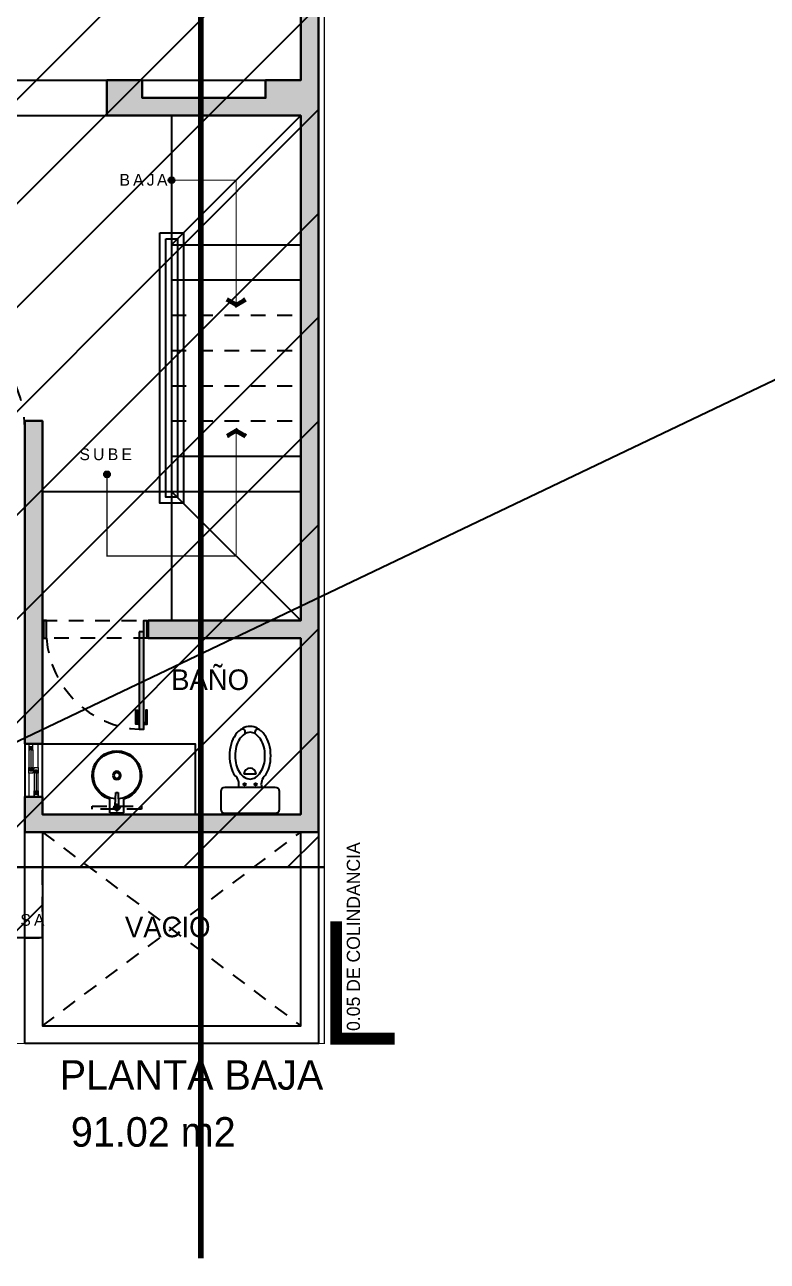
# Model space of a CAD drawing. Header units: metres. Extents: x -58 to 722, y -1100 to 345.
# Drawn here: x 5.45 to 11.77, y -1.85 to 8.67 of the extents above; entities that cross this region are included whole.
import ezdxf

# ---------------------------------------------------------------- set-up
doc = ezdxf.new("R2010")
doc.units = ezdxf.units.M
doc.header["$MEASUREMENT"] = 0
for name, pattern in [('CENTER2', [1.125, 0.75, -0.125, 0.125, -0.125]), ('HIDDEN2', [0.1875, 0.125, -0.0625]), ('RAYAS', [0.282222, 0.141111, -0.141111])]:
    doc.linetypes.add(name, pattern=pattern)
doc.layers.get('0').update_dxf_attribs({"color": 255})
for name, color, linetype in [('A-PROYECCIONES', 191, 'HIDDEN2'), ('FSR_ARQ_001TERRENO', 8, 'Continuous'), ('FSR_ARQ_003RELLENODEMUROS', 251, 'Continuous'), ('FSR_ARQ_007PROYECCIONES', 200, 'HIDDEN2'), ('FSR_ARQ_008MOBILIARIO', 115, 'Continuous'), ('FSR_ARQ_009ESCALERA', 40, 'Continuous'), ('FSR_ARQ_010MUROBAJO', 33, 'Continuous'), ('FSR_ARQ_011MOBILIARIOSANI', 124, 'Continuous'), ('FSR_ARQ_012PUERTAS', 233, 'Continuous'), ('FSR_ARQ_014TEXTOS', 142, 'Continuous'), ('FSR_ARQ_019INDICADORES', 65, 'Continuous'), ('FSR_ARQ_022AREAS', 110, 'Continuous'), ('FSR_ARQ_024LINEACORTE', 10, 'Continuous'), ('FSR_ARQ_025RESTRI', 140, 'Continuous'), ('MOBILIARIO', 125, 'Continuous')]:
    doc.layers.add(name, color=color, linetype=linetype)
for name, color, linetype, lineweight in [('FSR_ARQ_002MURO', 150, 'Continuous', 30), ('FSR_ARQ_013VENTANAS', 4, 'Continuous', 5), ('MURO', 150, 'Continuous', 30)]:
    doc.layers.add(name, color=color, linetype=linetype, lineweight=lineweight)
doc.styles.add('ESPACIOS', font='GOTHIC.TTF')
pattern_1 = [(0, (105.23357, 54.145081), (0.0078125, 0.015625), [0, -0.015625])]

# ---------------------------------------------------------------- blocks, each defined once
blk = doc.blocks.new('OVAMONO')
for p, q in [((-0.06, -0.02), (0.06, -0.02)), ((-0.06, -0.02), (-0.06, -0.136)), ((-0.021, -0.059), (-0.03, -0.059)), ((-0.014, -0.08), (-0.01, -0.191)), ((-0.004, -0.041), (-0.004, -0.033)), ((-0.004, -0.093), (-0.004, -0.084)), ((0.004, -0.041), (0.004, -0.033)), ((0.004, -0.093), (0.004, -0.084)), ((0.01, -0.191), (0.014, -0.08)), ((0.03, -0.059), (0.021, -0.059)), ((0.03, -0.067), (0.021, -0.067)), ((0.06, -0.02), (0.06, -0.136)), ((-0.01, -0.191), (0.01, -0.191))]:
    blk.add_line(p, q)
at = {"linetype": 'HIDDEN2'}
blk.add_lwpolyline([(0.21, -0.05), (-0.21, -0.05), (-0.21, -0.076), (0.21, -0.076)], close=True, dxfattribs=at)
blk.add_lwpolyline([(-0.021, -0.067), (-0.03, -0.067)])
for centre, radius in [((0, -0.063), 0.00413), ((0, -0.337), 0.035), ((0, -0.337), 0.025)]:
    blk.add_circle(centre, radius)
for centre, radius, start, end in [((-0.036, -0.063), 0.00723, 328.4667, 31.5333), ((0, -0.063), 0.0227, 99.5941, 170.4059), ((0, -0.063), 0.0227, 189.5941, 260.4059), ((-0.021, -0.041), 0.0176, 270, 0), ((-0.021, -0.084), 0.0176, 0, 90), ((0, -0.027), 0.00723, 238.4667, 301.5333), ((0, -0.099), 0.00723, 58.4667, 121.5333), ((0, -0.063), 0.0227, 9.5941, 80.4059), ((0.021, -0.041), 0.0176, 180, 270), ((0, -0.063), 0.0227, 279.5941, 350.4059), ((0.021, -0.084), 0.0176, 90, 180), ((0.036, -0.063), 0.00723, 148.4667, 211.5333), ((0, -0.337), 0.21, 106.6032, 73.4001), ((0, -0.337), 0.2, 93.4675, 86.5338)]:
    blk.add_arc(centre, radius, start, end)
blk = doc.blocks.new('*U23')
for p, q in [((0, 0.04), (0.2, 0.04)), ((0.05, 0.04), (0, 0.04)), ((0.2, 0.005), (0, 0.005)), ((0, 0.005), (0.05, 0.005)), ((0.022, 0.014), (0.022, 0.03)), ((0.022, 0.03), (0.05, 0.03)), ((0.05, 0.014), (0.022, 0.014)), ((0.05, 0.03), (0.05, 0.04)), ((0.05, 0.005), (0.05, 0.014)), ((0.4, -0.015), (0.4, -0.005)), ((0.4, -0.005), (0.45, -0.005)), ((0.428, -0.015), (0.4, -0.015)), ((0.4, -0.031), (0.428, -0.031)), ((0.4, -0.04), (0.4, -0.031)), ((0.45, -0.04), (0.4, -0.04)), ((0.428, -0.031), (0.428, -0.015))]:
    blk.add_line(p, q)
for points in [[(0.2, -0.04), (0, -0.04), (0, 0.04)], [(0.25, 0.04), (0.45, 0.04), (0.45, -0.04)], [(0.4, -0.005), (0.25, -0.005)], [(0.4, -0.04), (0.25, -0.04)]]:
    blk.add_lwpolyline(points)
at = {"color": 252, "const_width": 0.01}
for points in [[(0.025, 0.023), (0.225, 0.023)], [(0.225, -0.022), (0.425, -0.022)]]:
    blk.add_lwpolyline(points, dxfattribs=at)
for points in [[(0.228, 0.014), (0.2, 0.014), (0.2, 0.005), (0.25, 0.005), (0.25, 0.04), (0.2, 0.04), (0.2, 0.03), (0.228, 0.03)], [(0.222, -0.015), (0.25, -0.015), (0.25, -0.005), (0.2, -0.005), (0.2, -0.04), (0.25, -0.04), (0.25, -0.031), (0.222, -0.031)]]:
    blk.add_lwpolyline(points, close=True)
blk = doc.blocks.new('ARP-PUERTA 0.90')
h = blk.add_hatch(color=256)
h.dxf.hatch_style = 1
h.paths.add_polyline_path([(0.075, 0.02), (0.075, 0.85), (0.035, 0.85), (0.035, 0.02)])
h.paths.add_polyline_path([(0.01, 0.075), (0.035, 0.075), (0.035, -0.075), (0.01, -0.075)])
h.paths.add_polyline_path([(0.89, 0.075), (0.865, 0.075), (0.865, -0.075), (0.89, -0.075)])
for points in [[(0.075, 0.02), (0.075, 0.85), (0.035, 0.85), (0.035, 0.02)], [(0.01, 0.075), (0.035, 0.075), (0.035, -0.075), (0.01, -0.075)], [(0.89, 0.075), (0.865, 0.075), (0.865, -0.075), (0.89, -0.075)]]:
    blk.add_lwpolyline(points, close=True)
for points in [[(0.033, 0.806), (0.008, 0.806), (0.008, 0.686), (0.02, 0.686), (0.02, 0.794), (0.033, 0.794)], [(0.035, 0.789), (0.033, 0.789), (0.033, 0.811), (0.035, 0.811)], [(0.075, 0.789), (0.078, 0.789), (0.078, 0.811), (0.075, 0.811)], [(0.078, 0.806), (0.103, 0.806), (0.103, 0.686), (0.09, 0.686), (0.09, 0.794), (0.078, 0.794)], [(0.01, 0.065), (0, 0.065), (0, -0.065), (0.01, -0.065)], [(0.89, 0.065), (0.9, 0.065), (0.9, -0.065), (0.89, -0.065)]]:
    blk.add_lwpolyline(points)
at = {"layer": 'A-PROYECCIONES'}
blk.add_lwpolyline([(0, 0.075), (0.9, 0.075), (0.9, -0.075), (0, -0.075)], close=True, dxfattribs=at)
blk.add_arc((0.031, 0.015), 0.836, 4.1111, 86.9871, dxfattribs=at)
blk = doc.blocks.new('WC')
for p, q in [((0.02, 0.215), (0.02, -0.215)), ((0.205, 0.25), (0.055, 0.25)), ((0.24, -0.215), (0.24, 0.215)), ((0.353, -0.052), (0.353, 0.052)), ((0.055, -0.25), (0.205, -0.25))]:
    blk.add_line(p, q)
blk.add_lwpolyline([(0.709, 0, 0.144399), (0.695, 0.045, 0.107176), (0.65, 0.09, 0.077789), (0.589, 0.117, 0.064981), (0.51, 0.127, 0.064981), (0.431, 0.117, 0.077789), (0.37, 0.09, 0.107176), (0.325, 0.045, 0.144399), (0.311, 0, 0.144399), (0.325, -0.045, 0.107176), (0.37, -0.09, 0.077789), (0.431, -0.117, 0.064981), (0.51, -0.127, 0.064981), (0.589, -0.117, 0.077789), (0.65, -0.09, 0.107176), (0.695, -0.045, 0.144399)], format="xyb", close=True)
blk.add_lwpolyline([(0.342, -0.13, 0.072633), (0.411, -0.162, 0.070933), (0.51, -0.176, 0.070933), (0.609, -0.162, 0.082513), (0.687, -0.124, 0.10681), (0.743, -0.064, 0.133944), (0.76, 0, 0.133944)], format="xyb")
for centre in [(0.265, 0.047), (0.265, -0.047)]:
    blk.add_circle(centre, 0.01)
for centre, radius, start, end in [((0.055, 0.215), 0.035, 90, 180), ((0.205, 0.215), 0.035, 0, 90), ((0.269, 0.19), 0.0949, 252.4197, 320.4238), ((0.484, -0.091), 0.263, 106.2295, 122.8466), ((0.51, -0.179), 0.355, 90, 106.2295), ((0.51, -0.179), 0.355, 73.7705, 90), ((0.536, -0.091), 0.263, 54.9026, 73.7705), ((0.575, -0.035), 0.195, 30.5161, 54.9026), ((0.352, 0), 0.052, 271.9761, 88.0239), ((0.709, 0.067), 0.0261, 237.3898, 26.2472), ((0.634, 0), 0.126, 0, 30.5161), ((0.269, -0.19), 0.0949, 39.5762, 107.5803), ((0.709, -0.067), 0.0261, 333.7528, 122.6102), ((0.055, -0.215), 0.035, 180, 270), ((0.205, -0.215), 0.035, 270, 0)]:
    blk.add_arc(centre, radius, start, end)
blk = doc.blocks.new('Flecha_1')
blk.add_hatch(color=256).paths.add_polyline_path([(0, 0.00076), (0.00304, -0.001), (0.00285, -0.00132), (0, 0.00032), (-0.00285, -0.00132), (-0.00304, -0.001)])
for p, q in [((0.00032, 0.00127), (-0.00375, -0.00108)), ((0, 0), (-0.00328, -0.00189)), ((-0.00032, 0.00127), (0.00375, -0.00108)), ((0, 0), (0.00328, -0.00189)), ((-0.00361, -0.00057), (-0.00277, -0.00203)), ((0.00361, -0.00057), (0.00277, -0.00203))]:
    blk.add_line(p, q)
blk.add_lwpolyline([(0, 0.00076), (0.00304, -0.001), (0.00285, -0.00132), (0, 0.00032), (-0.00285, -0.00132), (-0.00304, -0.001)], close=True)

msp = doc.modelspace()

# ---------------------------------------------------------------- hatches: boundary and pattern name
at = {"layer": 'FSR_ARQ_003RELLENODEMUROS', "ltscale": 5}
h = msp.add_hatch(dxfattribs=at)
h.set_pattern_fill('DOTS', color=256, scale=0.25)
h.set_pattern_definition(pattern_1)
h.paths.add_polyline_path([(7.8, 3.45), (6.5, 3.45), (6.5, 3.6), (7.8, 3.6), (7.8, 7.9), (6.15, 7.9), (6.15, 8.2), (6.45, 8.2), (6.45, 8.05), (7.5, 8.05), (7.5, 8.2), (7.8, 8.2), (7.8, 11.85), (7.4, 11.85), (7.4, 12), (7.95, 12), (7.95, 1.8), (5.45, 1.8), (5.45, 2.1), (5.6, 2.1), (5.6, 1.95), (7.8, 1.95)])
h = msp.add_hatch(dxfattribs=at)
h.set_pattern_fill('DOTS', color=256, scale=0.25)
h.set_pattern_definition(pattern_1)
h.paths.add_polyline_path([(5.6, 5.3), (5.45, 5.3), (5.45, 2.55), (5.6, 2.55)])
at = {"layer": 'FSR_ARQ_019INDICADORES'}
h = msp.add_hatch(color=256, dxfattribs=at)
edge = h.paths.add_edge_path()
edge.add_arc((6.7, 7.35), 0.0252, 0, 360)
h = msp.add_hatch(color=256, dxfattribs=at)
edge = h.paths.add_edge_path()
edge.add_arc((6.15, 4.845), 0.0252, 0, 360)
at = {"layer": 'FSR_ARQ_022AREAS', "ltscale": 0.005}
h = msp.add_hatch(dxfattribs=at)
h.set_pattern_fill('ANSI31', color=256, scale=5)
h.paths.add_polyline_path([(7.95, 1.5), (5.6, 1.5), (5.6, 0.9), (0.05, 0.9), (0.05, 12.6), (7.95, 12.6)])

# ---------------------------------------------------------------- linework, layer by layer
at = {"layer": 'A-PROYECCIONES'}
for p, q in [((7.95, 1.8), (7.95, 1.5)), ((5.6, 0.9), (5.6, 1.5))]:
    msp.add_line(p, q, dxfattribs=at)
at = {"layer": 'FSR_ARQ_001TERRENO', "const_width": 0.01}
msp.add_lwpolyline([(0, 0), (0, 15), (8, 15), (8, 0)], close=True, dxfattribs=at)
at = {"layer": 'FSR_ARQ_001TERRENO', "const_width": 0.1}
msp.add_lwpolyline([(8.1, 1.041), (8.1, 0.041), (8.6, 0.041)], dxfattribs=at)
at = {"layer": 'FSR_ARQ_002MURO', "ltscale": 0.005}
msp.add_lwpolyline([(6.5, 3.45), (6.5, 3.6), (7.8, 3.6), (7.8, 7.9), (6.15, 7.9), (6.15, 8.2), (6.45, 8.2), (6.45, 8.05), (7.5, 8.05), (7.5, 8.2), (7.8, 8.2), (7.8, 11.85), (7.4, 11.85), (7.4, 12), (7.95, 12), (7.95, 1.8), (5.45, 1.8), (5.45, 2.1), (5.6, 2.1), (5.6, 1.95), (7.8, 1.95), (7.8, 3.45)], close=True, dxfattribs=at)
at = {"layer": 'FSR_ARQ_002MURO'}
msp.add_lwpolyline([(5.45, 2.55), (5.45, 5.3), (5.6, 5.3), (5.6, 2.55)], close=True, dxfattribs=at)
at = {"layer": 'FSR_ARQ_007PROYECCIONES'}
for p, q in [((6.7, 6.2), (7.8, 6.2)), ((6.7, 5.9), (7.8, 5.9)), ((6.7, 5.6), (7.8, 5.6)), ((6.7, 5.3), (7.8, 5.3)), ((5.6, 0.15), (7.8, 1.8)), ((5.6, 1.8), (7.8, 0.15)), ((5.6, 1.5), (7.95, 1.5)), ((0.05, 0.9), (5.6, 0.9))]:
    msp.add_line(p, q, dxfattribs=at)
at = {"layer": 'FSR_ARQ_008MOBILIARIO'}
for points in [[(6.6, 6.9), (6.8, 6.9), (6.8, 4.6), (6.6, 4.6)], [(6.65, 6.85), (6.75, 6.85), (6.75, 4.65), (6.65, 4.65)]]:
    msp.add_lwpolyline(points, close=True, dxfattribs=at)
at = {"layer": 'FSR_ARQ_009ESCALERA'}
for p, q in [((4.3, 8.2), (6.15, 8.2)), ((4.3, 7.9), (6.15, 7.9)), ((6.7, 7.9), (6.7, 6.8)), ((6.7, 6.8), (7.8, 7.9)), ((6.7, 6.8), (7.8, 6.8)), ((6.7, 6.8), (6.7, 4.7)), ((6.7, 6.5), (7.8, 6.5)), ((6.7, 5), (7.8, 5)), ((5.6, 4.7), (6.7, 4.7)), ((6.7, 4.7), (7.8, 3.6)), ((6.7, 4.7), (7.8, 4.7)), ((6.7, 4.7), (6.7, 3.6))]:
    msp.add_line(p, q, dxfattribs=at)
at = {"layer": 'FSR_ARQ_010MUROBAJO'}
msp.add_lwpolyline([(6.45, 8.2), (7.5, 8.2)], dxfattribs=at)
msp.add_lwpolyline([(5.45, 2.1), (5.6, 2.1), (5.6, 2.55), (5.45, 2.55)], close=True, dxfattribs=at)
at = {"layer": 'FSR_ARQ_010MUROBAJO', "ltscale": 0.005}
msp.add_lwpolyline([(5.45, 0), (5.45, 1.8), (5.6, 1.8), (5.6, 0.15), (7.8, 0.15), (7.8, 1.8), (7.95, 1.8), (7.95, 0)], close=True, dxfattribs=at)
at = {"layer": 'FSR_ARQ_011MOBILIARIOSANI'}
msp.add_lwpolyline([(5.6, 2.55), (6.9, 2.55), (6.9, 1.95)], dxfattribs=at)
at = {"layer": 'FSR_ARQ_012PUERTAS', "linetype": 'RAYAS'}
msp.add_arc((4.452, 5.221), 0.999, 358.2635, 45, dxfattribs=at)
at = {"layer": 'FSR_ARQ_019INDICADORES', "ltscale": 10, "const_width": 0.01}
for points in [[(6.7, 7.35), (7.25, 7.35), (7.25, 6.3)], [(6.15, 4.845), (6.15, 4.15), (7.25, 4.15), (7.25, 5.228)]]:
    msp.add_lwpolyline(points, dxfattribs=at)
at = {"layer": 'FSR_ARQ_019INDICADORES'}
for centre in [(6.7, 7.35), (6.15, 4.845)]:
    msp.add_circle(centre, 0.0252, dxfattribs=at)
at = {"layer": 'FSR_ARQ_022AREAS', "ltscale": 0.005}
msp.add_line((0, 0), (722.382, 344.917), dxfattribs=at)
msp.add_lwpolyline([(7.95, 1.5), (5.6, 1.5), (5.6, 0.9), (0.05, 0.9), (0.05, 12.6), (7.95, 12.6), (7.95, 1.5)], dxfattribs=at)
at = {"layer": 'FSR_ARQ_024LINEACORTE', "linetype": 'CENTER2', "const_width": 0.05}
msp.add_lwpolyline([(6.949, 17.588), (6.949, -1.829)], dxfattribs=at)
at = {"layer": 'FSR_ARQ_025RESTRI', "linetype": 'HIDDEN2', "ltscale": 2.5, "const_width": 0.02, "flags": 128}
msp.add_lwpolyline([(0, 1.5), (8, 1.5)], dxfattribs=at)
at = {"layer": 'MOBILIARIO'}
msp.add_line((6.75, 6.8), (6.75, 4.7), dxfattribs=at)
at = {"layer": 'MURO', "ltscale": 0.005}
msp.add_line((6.15, 8.05), (6.15, 8.05), dxfattribs=at)

# ---------------------------------------------------------------- block references
at = {"layer": 'FSR_ARQ_011MOBILIARIOSANI', "rotation": 90.00000000000001}
msp.add_blockref('WC', (7.368, 1.94), dxfattribs=at)
at = {"layer": 'FSR_ARQ_011MOBILIARIOSANI', "xscale": -1, "rotation": 180}
msp.add_blockref('OVAMONO', (6.234, 1.945), dxfattribs=at)
at = {"layer": 'FSR_ARQ_012PUERTAS', "rotation": 180}
msp.add_blockref('ARP-PUERTA 0.90', (6.5, 3.525), dxfattribs=at)
at = {"layer": 'FSR_ARQ_013VENTANAS', "xscale": -1, "rotation": 270}
msp.add_blockref('*U23', (5.525, 2.1), dxfattribs=at)
at = {"layer": 'FSR_ARQ_019INDICADORES', "ltscale": 0.01, "yscale": 22.34780478919463, "zscale": 22.34780478919463}
for p, xscale, rotation in [((7.25, 6.3), 22.34780478919463, 180.0000000000007), ((7.25, 5.204), -22.34780478919463, 359.9999999999993)]:
    msp.add_blockref('Flecha_1', p, dxfattribs=dict(at, xscale=xscale, rotation=rotation))

# ---------------------------------------------------------------- texts
at = {"layer": 'FSR_ARQ_014TEXTOS', "style": 'ESPACIOS'}
for s, width, gutter_width, insert, char_height, attachment_point in [('\\pxqc;{\\T1.3;BAJA}', 0.87446, 0.75, (6.037, 7.403), 0.1, 1), ('\\pxqc;{\\T1.3;SUBE}', 0.87446, 0.75, (5.715, 5.066), 0.1, 1), ('BAÑO', 2.22389, 0.525, (6.696, 3.007), 0.175, 7), ('{\\T1.3;PROYECCIÓN DE LOSA}', 3.17699, 0.75, (3.674, 1.102), 0.1, 1), ('VACIO', 2.22389, 0.525, (6.303, 0.902), 0.175, 7), ('\\pxi4.69699;PLANTA BAJA', 3.93119, 0.302, (4.566, -0.142), 0.2516, 1), ('\\pxi5.98854;91.02 m2', 3.93119, 0.302, (4.336, -0.627), 0.2516, 1)]:
    msp.add_mtext_dynamic_manual_height_columns(s, width=width, gutter_width=gutter_width, heights=[0], dxfattribs=dict(at, insert=insert, char_height=char_height, attachment_point=attachment_point))
at = {"layer": 'FSR_ARQ_014TEXTOS', "insert": (8.305, 0.107), "char_height": 0.112, "attachment_point": 7, "rotation": 90, "style": 'ESPACIOS'}
msp.add_mtext_dynamic_manual_height_columns('0.05 DE COLINDANCIA', width=3.09515, gutter_width=0.525, heights=[0], dxfattribs=at)

doc.saveas('drawing.dxf')
